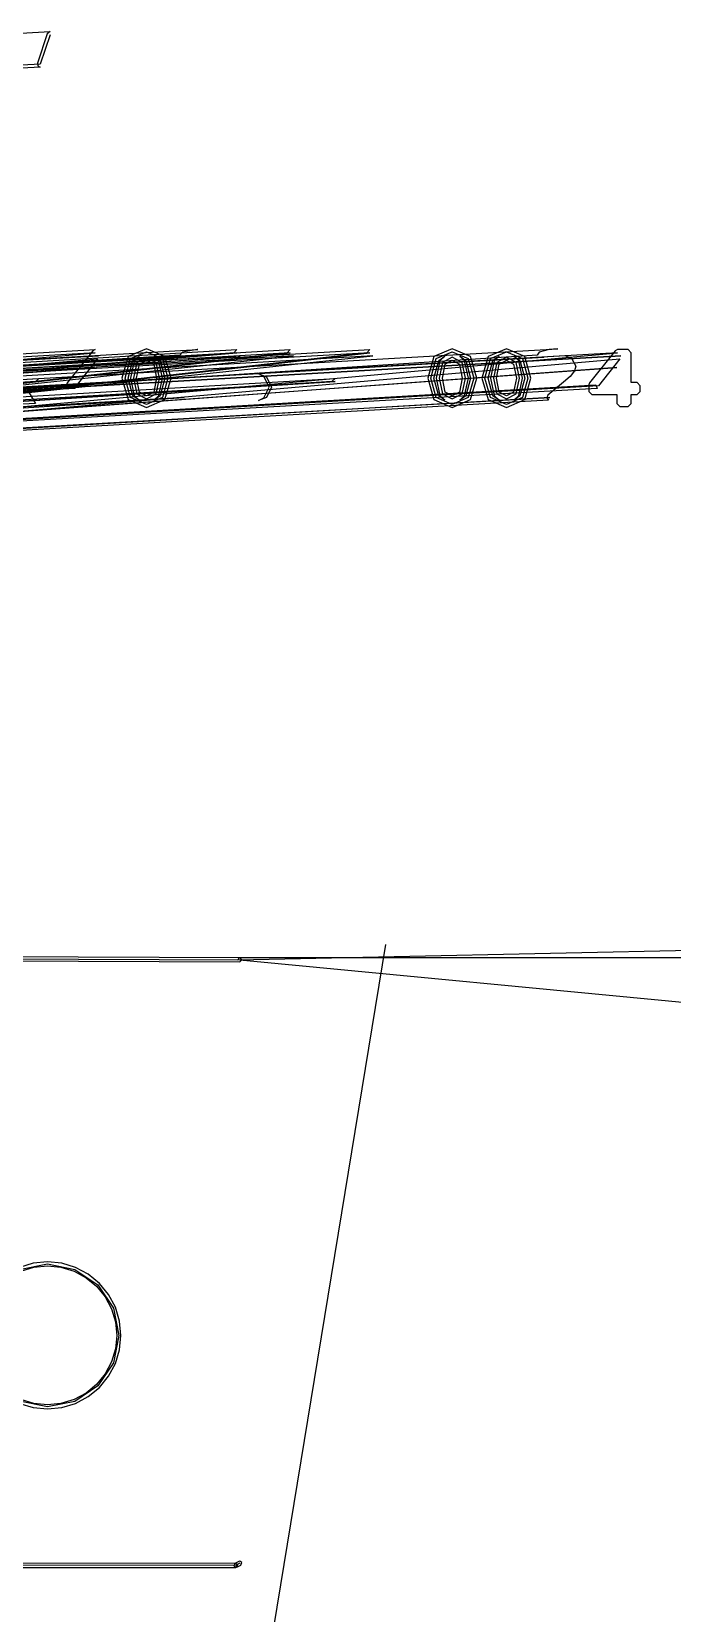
# Model space of a CAD drawing. Extents: x 0 to 334, y -361 to 120.
# Drawn here: x 166.82 to 182.44, y -1.04 to 37.49 of the extents above; entities that cross this region are included whole.
import ezdxf

# ---------------------------------------------------------------- set-up
doc = ezdxf.new("R2010")
doc.units = 0

msp = doc.modelspace()

# ---------------------------------------------------------------- linework, layer by layer
at = {"layer": 'Layer 1'}
for p, q in [((145.4483, 36.242086), (167.27141, 37.491082)), ((167.2, 37.439799), (166.96191, 36.725513)), ((167.27115, 37.416082), (167.03306, 36.701796)), ((167.27141, 37.491082), (167.2, 37.439799)), ((167.03306, 36.701796), (145.829, 35.4528)), ((167.03306, 36.626796), (145.829, 35.3778)), ((166.96191, 36.725513), (166.972222, 36.657946)), ((166.972222, 36.657946), (167.03306, 36.626796)), ((145.922, 27.6391), (168.3743, 29.670297)), ((146.808, 28.4963), (168.3743, 29.745297)), ((168.3743, 29.670297), (146.808, 28.4213)), ((149.255, 28.4963), (170.87374, 29.745302)), ((171.75313, 29.670304), (149.93, 27.8012)), ((150.00483, 27.801145), (171.82813, 29.670302)), ((150.808, 28.4963), (171.82813, 29.745304)), ((171.82813, 29.670302), (150.808, 28.4213)), ((173.053, 29.670304), (151.23, 27.1868)), ((151.305, 27.1868), (173.128, 29.670304)), ((152.174, 28.4963), (173.128, 29.745304)), ((173.128, 29.670304), (152.174, 28.4213)), ((174.99521, 29.670304), (153.172, 27.1868)), ((153.247, 27.1868), (175.07021, 29.670304)), ((153.5223, 28.496323), (175.07021, 29.745304)), ((175.07021, 29.670304), (153.523, 28.4213)), ((157.82538, 28.518611), (179.64863, 29.76763)), ((158.657, 27.6391), (181.1096, 29.670305)), ((181.1096, 29.670305), (159.544, 28.4213)), ((168.31586, 29.717305), (167.6867, 28.935131)), ((168.3743, 29.745297), (168.31586, 29.717305)), ((169.62352, 29.767622), (169.17644, 29.575602)), ((169.23447, 29.528084), (169.62352, 29.692622)), ((170.0696, 29.575575), (169.62352, 29.767622)), ((169.62352, 29.767622), (169.62352, 29.767622)), ((169.62352, 29.692622), (170.01155, 29.528084)), ((169.62352, 29.692622), (169.62352, 29.692622)), ((170.49987, 29.684775), (170.43705, 29.610771)), ((170.86156, 29.744306), (170.49987, 29.684775)), ((170.87374, 29.745302), (170.86156, 29.744306)), ((171.82813, 29.745304), (171.75313, 29.670304)), ((173.128, 29.745304), (173.053, 29.670304)), ((175.07021, 29.745304), (174.99521, 29.670304)), ((177.07827, 29.767629), (176.6312, 29.575611)), ((176.68922, 29.528091), (177.07827, 29.692629)), ((177.52436, 29.575583), (177.07827, 29.767629)), ((177.07827, 29.767629), (177.07827, 29.767629)), ((177.07827, 29.692629), (177.46631, 29.528091)), ((177.07827, 29.692629), (177.07827, 29.692629)), ((178.39841, 29.767629), (177.95134, 29.575611)), ((178.00936, 29.528091), (178.39841, 29.692629)), ((178.84449, 29.575582), (178.39841, 29.767629)), ((178.39841, 29.767629), (178.39841, 29.767629)), ((178.39841, 29.692629), (178.78644, 29.528091)), ((178.39841, 29.692629), (178.39841, 29.692629)), ((179.19772, 29.682044), (179.14608, 29.610774)), ((179.4379, 29.745607), (179.19772, 29.682044)), ((179.43791, 29.745607), (179.4379, 29.745607)), ((179.64863, 29.76763), (179.43791, 29.745607)), ((181.05116, 29.717313), (180.42199, 28.935139)), ((181.1096, 29.745305), (181.05116, 29.717313)), ((181.367, 29.7453), (181.1096, 29.745305)), ((181.442, 29.6703), (181.367, 29.7453)), ((181.442, 28.9408), (181.442, 29.6703)), ((146.242, 27.6918), (168.353, 29.307579)), ((168.353, 29.307579), (146.53, 27.6918)), ((146.605, 27.6168), (168.428, 29.524777)), ((146.63049, 28.34632), (168.45349, 29.595297)), ((168.45349, 29.595297), (146.733, 28.3463)), ((170.43705, 29.610771), (148.614, 28.2096)), ((148.764, 28.2981), (170.87987, 29.595302)), ((170.87987, 29.595302), (149.18, 28.3463)), ((150.07957, 27.903707), (171.90313, 29.595304)), ((171.90313, 29.595304), (150.156, 28.3463)), ((151.38, 27.2618), (173.203, 29.595304)), ((173.203, 29.595304), (151.473, 28.3463)), ((153.322, 27.2618), (175.14521, 29.595304)), ((175.14521, 29.595304), (153.482, 28.3463)), ((179.14608, 29.610774), (157.323, 28.1931)), ((179.29608, 29.554621), (157.473, 28.3067)), ((157.48843, 28.311282), (179.31151, 29.560337)), ((157.99753, 28.351854), (179.82048, 29.600893)), ((158.977, 27.6918), (181.08829, 29.307584)), ((181.08829, 29.307584), (159.265, 27.6918)), ((159.34, 27.6168), (181.16329, 29.524785)), ((159.36549, 28.34632), (181.18878, 29.595305)), ((181.18878, 29.595305), (159.469, 28.3463)), ((168.428, 29.524777), (167.91129, 28.865799)), ((169.17639, 29.575533), (169.02573, 29.051834)), ((169.10073, 29.051834), (169.23447, 29.528084)), ((169.17573, 29.051834), (169.29253, 29.480602)), ((169.17644, 29.575602), (169.17639, 29.575533)), ((169.32181, 29.472733), (169.2314, 29.051834)), ((169.29253, 29.480602), (169.44344, 29.58935)), ((169.38542, 29.432999), (169.3064, 29.051834)), ((169.32192, 29.472913), (169.32181, 29.472733)), ((169.44344, 29.58935), (169.32192, 29.472913)), ((169.3814, 29.051834), (169.44898, 29.393184)), ((169.62352, 29.56033), (169.38542, 29.432999)), ((169.44344, 29.58935), (169.44344, 29.58935)), ((169.44898, 29.393184), (169.62352, 29.48533)), ((169.86161, 29.432999), (169.62352, 29.56033)), ((169.62352, 29.56033), (169.62352, 29.56033)), ((169.62352, 29.48533), (169.79789, 29.393448)), ((169.62352, 29.48533), (169.62352, 29.48533)), ((169.79789, 29.393448), (169.79823, 29.392902)), ((169.79823, 29.392902), (169.86664, 29.051834)), ((169.80522, 29.588673), (169.95335, 29.48078)), ((169.92515, 29.472843), (169.80522, 29.588673)), ((169.80522, 29.588673), (169.80522, 29.588673)), ((169.94164, 29.051834), (169.86161, 29.432999)), ((170.01664, 29.051834), (169.92515, 29.472843)), ((169.95335, 29.48078), (169.95364, 29.480421)), ((169.95364, 29.480421), (170.0713, 29.051834)), ((170.01155, 29.528084), (170.1463, 29.051834)), ((170.2213, 29.051834), (170.0696, 29.575575)), ((176.63114, 29.575538), (176.48049, 29.051841)), ((176.55549, 29.051841), (176.68922, 29.528091)), ((176.63049, 29.051841), (176.74728, 29.480609)), ((176.6312, 29.575611), (176.63114, 29.575538)), ((176.77657, 29.47274), (176.68616, 29.051841)), ((176.74728, 29.480609), (176.89821, 29.58936)), ((176.84018, 29.433006), (176.76116, 29.051841)), ((176.77668, 29.47292), (176.77657, 29.47274)), ((176.89821, 29.58936), (176.77668, 29.47292)), ((176.83616, 29.051841), (176.90374, 29.393191)), ((177.07827, 29.560337), (176.84018, 29.433006)), ((176.89821, 29.58936), (176.89821, 29.58936)), ((176.90374, 29.393191), (177.07827, 29.485337)), ((177.31636, 29.433006), (177.07827, 29.560337)), ((177.07827, 29.560337), (177.07827, 29.560337)), ((177.07827, 29.485337), (177.25263, 29.393458)), ((177.07827, 29.485337), (177.07827, 29.485337)), ((177.25263, 29.393458), (177.25298, 29.392905)), ((177.25298, 29.392905), (177.3214, 29.051841)), ((177.25998, 29.588677), (177.40811, 29.480785)), ((177.3799, 29.47285), (177.25998, 29.588677)), ((177.25998, 29.588677), (177.25998, 29.588677)), ((177.3964, 29.051841), (177.31636, 29.433006)), ((177.4714, 29.051841), (177.3799, 29.47285)), ((177.40811, 29.480785), (177.4084, 29.480428)), ((177.4084, 29.480428), (177.52606, 29.051841)), ((177.46631, 29.528091), (177.60106, 29.051841)), ((177.67606, 29.051841), (177.52436, 29.575583)), ((177.95128, 29.57554), (177.80062, 29.051841)), ((177.87562, 29.051841), (178.00936, 29.528091)), ((177.95062, 29.051841), (178.06742, 29.480608)), ((177.95134, 29.575611), (177.95128, 29.57554)), ((178.09671, 29.472743), (178.00629, 29.051841)), ((178.06742, 29.480608), (178.21835, 29.58936)), ((178.16032, 29.433006), (178.08129, 29.051841)), ((178.09682, 29.47292), (178.09671, 29.472743)), ((178.21835, 29.58936), (178.09682, 29.47292)), ((178.15629, 29.051841), (178.22388, 29.393189)), ((178.39841, 29.560337), (178.16032, 29.433006)), ((178.21835, 29.58936), (178.21835, 29.58936)), ((178.22388, 29.393189), (178.39841, 29.485337)), ((178.6365, 29.433006), (178.39841, 29.560337)), ((178.39841, 29.560337), (178.39841, 29.560337)), ((178.39841, 29.485337), (178.57278, 29.393455)), ((178.39841, 29.485337), (178.39841, 29.485337)), ((178.57278, 29.393455), (178.57312, 29.392905)), ((178.57312, 29.392905), (178.64154, 29.051841)), ((178.58011, 29.58868), (178.72824, 29.480787)), ((178.70004, 29.472851), (178.58011, 29.58868)), ((178.58011, 29.58868), (178.58011, 29.58868)), ((178.71654, 29.051841), (178.6365, 29.433006)), ((178.79154, 29.051841), (178.70004, 29.472851)), ((178.72824, 29.480787), (178.72853, 29.480428)), ((178.72853, 29.480428), (178.84619, 29.051841)), ((178.78644, 29.528091), (178.92119, 29.051841)), ((178.99619, 29.051841), (178.84449, 29.575582)), ((179.31151, 29.560337), (179.29608, 29.554621)), ((179.82048, 29.600893), (179.98107, 29.534871)), ((179.98107, 29.534871), (180.08831, 29.340403)), ((180.08831, 29.340403), (180.06122, 29.230138)), ((181.16329, 29.524785), (180.64659, 28.865807)), ((166.92142, 28.967498), (145.098, 27.5829)), ((145.173, 27.5829), (166.99642, 28.967498)), ((145.719, 27.7935), (166.99642, 29.042498)), ((166.99642, 28.967498), (145.719, 27.7185)), ((174.14416, 28.967505), (152.321, 27.5829)), ((152.396, 27.5829), (174.21916, 28.967505)), ((152.942, 27.7935), (174.21916, 29.042505)), ((174.21916, 28.967505), (152.942, 27.7185)), ((166.99642, 29.042498), (166.92142, 28.967498)), ((167.6867, 28.935131), (167.67014, 28.888123)), ((169.02573, 29.051834), (169.17627, 28.528278)), ((169.23447, 28.575584), (169.10073, 29.051834)), ((169.29253, 28.623065), (169.17573, 29.051834)), ((169.2314, 29.051834), (169.32169, 28.631121)), ((169.3064, 29.051834), (169.38542, 28.670669)), ((169.44898, 28.710482), (169.3814, 29.051834)), ((169.86664, 29.051834), (169.79811, 28.71058)), ((169.86161, 28.670669), (169.94164, 29.051834)), ((169.92518, 28.630877), (170.01664, 29.051834)), ((170.0713, 29.051834), (169.95353, 28.623104)), ((170.1463, 29.051834), (170.01155, 28.575584)), ((170.06961, 28.528102), (170.2213, 29.051834)), ((172.32402, 29.167801), (172.54948, 29.079111)), ((172.48045, 29.096555), (172.32402, 29.167801)), ((172.32402, 29.167801), (172.32402, 29.167801)), ((172.61335, 28.831906), (172.48045, 29.096555)), ((172.54948, 29.079111), (172.668, 28.831906)), ((174.21916, 29.042505), (174.14416, 28.967505)), ((176.48049, 29.051841), (176.63102, 28.528287)), ((176.68922, 28.575591), (176.55549, 29.051841)), ((176.74728, 28.623072), (176.63049, 29.051841)), ((176.68616, 29.051841), (176.77645, 28.631128)), ((176.76116, 29.051841), (176.84018, 28.670676)), ((176.90374, 28.710489), (176.83616, 29.051841)), ((177.3214, 29.051841), (177.25286, 28.71059)), ((177.31636, 28.670676), (177.3964, 29.051841)), ((177.37994, 28.630889), (177.4714, 29.051841)), ((177.52606, 29.051841), (177.40829, 28.623111)), ((177.60106, 29.051841), (177.46631, 28.575591)), ((177.52437, 28.528108), (177.67606, 29.051841)), ((177.80062, 29.051841), (177.95116, 28.528285)), ((178.00936, 28.575591), (177.87562, 29.051841)), ((178.06742, 28.623073), (177.95062, 29.051841)), ((178.00629, 29.051841), (178.0966, 28.631125)), ((178.08129, 29.051841), (178.16032, 28.670676)), ((178.22388, 28.71049), (178.15629, 29.051841)), ((178.64154, 29.051841), (178.573, 28.71059)), ((178.6365, 28.670676), (178.71654, 29.051841)), ((178.70007, 28.630884), (178.79154, 29.051841)), ((178.84619, 29.051841), (178.72842, 28.623111)), ((178.92119, 29.051841), (178.78644, 28.575591)), ((178.8445, 28.528109), (178.99619, 29.051841)), ((179.79176, 28.953727), (179.40915, 28.63405)), ((179.94892, 29.089083), (179.79176, 28.953727)), ((180.06098, 29.229676), (179.94892, 29.089083)), ((180.06122, 29.230138), (180.06098, 29.229676)), ((180.42199, 28.935139), (180.40543, 28.888131)), ((181.583, 28.9408), (181.442, 28.9408)), ((181.658, 28.8658), (181.583, 28.9408)), ((167.67014, 28.888123), (145.847, 27.4779)), ((145.997, 27.6127), (167.83876, 28.884845)), ((167.87205, 28.801893), (145.997, 27.5529)), ((167.91129, 28.865799), (146.605, 27.6168)), ((148.718, 27.1868), (170.54143, 28.576412)), ((170.54143, 28.576412), (149.053, 27.3274)), ((157.63407, 27.327445), (179.45715, 28.576419)), ((179.45715, 28.576419), (158.348, 27.3274)), ((158.732, 27.6127), (180.57406, 28.88487)), ((180.60735, 28.801901), (158.732, 27.5529)), ((180.64659, 28.865807), (159.34, 27.6168)), ((166.71172, 28.773195), (166.91942, 28.435851)), ((167.83876, 28.884845), (167.87205, 28.801893)), ((169.17627, 28.528278), (169.17656, 28.527923)), ((169.17656, 28.527923), (169.62352, 28.336873)), ((169.62352, 28.411873), (169.23447, 28.575584)), ((169.44295, 28.515174), (169.29253, 28.623065)), ((169.32169, 28.631121), (169.32204, 28.630568)), ((169.32204, 28.630568), (169.44295, 28.515174)), ((169.38542, 28.670669), (169.62352, 28.544165)), ((169.62352, 28.619165), (169.44898, 28.710482)), ((169.798, 28.710406), (169.62352, 28.619165)), ((169.62352, 28.544165), (169.86161, 28.670669)), ((170.01155, 28.575584), (169.62352, 28.411873)), ((169.62352, 28.336873), (170.06961, 28.528102)), ((169.79811, 28.71058), (169.798, 28.710406)), ((169.80573, 28.515856), (169.92518, 28.630877)), ((169.95347, 28.623031), (169.80573, 28.515856)), ((169.95353, 28.623104), (169.95347, 28.623031)), ((171.8393, 28.524232), (171.83996, 28.524026)), ((171.8393, 28.52417), (171.8393, 28.524232)), ((171.83996, 28.524026), (171.8393, 28.52417)), ((172.54696, 28.582534), (172.3512, 28.503527)), ((172.3512, 28.503527), (172.48045, 28.567257)), ((172.48045, 28.567257), (172.61335, 28.831906)), ((172.668, 28.831906), (172.54696, 28.582534)), ((176.63102, 28.528287), (176.63131, 28.527928)), ((176.63131, 28.527928), (177.07827, 28.33688)), ((177.07827, 28.41188), (176.68922, 28.575591)), ((176.89771, 28.515179), (176.74728, 28.623072)), ((176.77645, 28.631128), (176.7768, 28.630575)), ((176.7768, 28.630575), (176.89771, 28.515179)), ((176.84018, 28.670676), (177.07827, 28.544172)), ((177.07827, 28.619172), (176.90374, 28.710489)), ((177.25275, 28.71041), (177.07827, 28.619172)), ((177.07827, 28.544172), (177.31636, 28.670676)), ((177.46631, 28.575591), (177.07827, 28.41188)), ((177.07827, 28.33688), (177.52437, 28.528108)), ((177.25286, 28.71059), (177.25275, 28.71041)), ((177.26049, 28.515866), (177.37994, 28.630889)), ((177.40823, 28.62304), (177.26049, 28.515866)), ((177.40829, 28.623111), (177.40823, 28.62304)), ((177.95116, 28.528285), (177.95145, 28.527928)), ((177.95145, 28.527928), (178.39841, 28.33688)), ((178.39841, 28.41188), (178.00936, 28.575591)), ((178.21785, 28.515179), (178.06742, 28.623073)), ((178.0966, 28.631125), (178.09694, 28.630575)), ((178.09694, 28.630575), (178.21785, 28.515179)), ((178.16032, 28.670676), (178.39841, 28.544172)), ((178.39841, 28.619172), (178.22388, 28.71049)), ((178.57289, 28.710413), (178.39841, 28.619172)), ((178.39841, 28.544172), (178.6365, 28.670676)), ((178.78644, 28.575591), (178.39841, 28.41188)), ((178.39841, 28.33688), (178.8445, 28.528109)), ((178.573, 28.71059), (178.57289, 28.710413)), ((178.58062, 28.515863), (178.70007, 28.630884)), ((178.72836, 28.623038), (178.58062, 28.515863)), ((178.72842, 28.623111), (178.72836, 28.623038)), ((179.40915, 28.63405), (179.38249, 28.569401)), ((179.38249, 28.569401), (179.42074, 28.510859)), ((180.40543, 28.888131), (180.406, 28.7269)), ((180.406, 28.7269), (180.481, 28.6519)), ((180.481, 28.6519), (181.089, 28.6519)), ((180.57406, 28.88487), (180.60735, 28.801901)), ((181.089, 28.6519), (181.089, 28.4358)), ((181.442, 28.4358), (181.442, 28.6519)), ((181.442, 28.6519), (181.583, 28.6519)), ((181.583, 28.6519), (181.658, 28.7269)), ((181.658, 28.7269), (181.658, 28.8658)), ((166.91942, 28.435851), (144.876, 27.1868)), ((179.42074, 28.510859), (157.463, 27.2618)), ((181.089, 28.4358), (181.164, 28.3608)), ((181.164, 28.3608), (181.367, 28.3608)), ((181.367, 28.3608), (181.442, 28.4358)), ((171.85041, 14.88219), (325.05, 18.1494)), ((161.56, -69.2549), (175.46, 15.2522)), ((159.5998, 14.88219), (171.8998, 14.83219)), ((159.6, 14.93219), (171.9, 14.88219)), ((171.90021, 14.93219), (159.60021, 14.98219)), ((171.865055, 14.917545), (171.85041, 14.88219)), ((171.90041, 14.93219), (171.865055, 14.917545)), ((171.8998, 14.83219), (171.95, 14.881987)), ((171.95, 14.881987), (171.90021, 14.93219)), ((325.1, 14.9322), (171.90041, 14.93219)), ((171.90041, 14.88219), (325.1, 0.182197)), ((166.85911, 7.489179), (166.52305, 7.387237)), ((166.530758, 7.336748), (167.20859, 7.4736)), ((166.56132, 7.294849), (166.87862, 7.3911)), ((167.20859, 7.5236), (166.85911, 7.489179)), ((166.87862, 7.3911), (167.20859, 7.4236)), ((167.55808, 7.489179), (167.20859, 7.5236)), ((167.20859, 7.5236), (167.20859, 7.5236)), ((167.20859, 7.4736), (167.874999, 7.341043)), ((167.20859, 7.4236), (167.53857, 7.3911)), ((167.20859, 7.4236), (167.20859, 7.4236)), ((167.53857, 7.3911), (167.85587, 7.294849)), ((167.89413, 7.387237), (167.55808, 7.489179)), ((167.874999, 7.341043), (168.439953, 6.963553)), ((168.20384, 7.221693), (167.89413, 7.387237)), ((167.85587, 7.294849), (168.14829, 7.138547)), ((168.14829, 7.138547), (168.4046, 6.928198)), ((168.47531, 6.998909), (168.20384, 7.221693)), ((168.439953, 6.963553), (168.817443, 6.398599)), ((168.69809, 6.727445), (168.47531, 6.998909)), ((168.4046, 6.928198), (168.61495, 6.671888)), ((168.61495, 6.671888), (168.77125, 6.379466)), ((168.86364, 6.417735), (168.69809, 6.727445)), ((168.77125, 6.379466), (168.8675, 6.06217)), ((168.817443, 6.398599), (168.95, 5.73219)), ((168.96558, 6.081679), (168.86364, 6.417735)), ((168.8675, 6.06217), (168.9, 5.732193)), ((169, 5.732193), (168.96558, 6.081679)), ((168.8675, 5.402216), (168.77125, 5.08492)), ((168.95, 5.73219), (168.817443, 5.065781)), ((168.9, 5.732193), (168.8675, 5.402216)), ((168.95, 5.73219), (168.95, 5.73219)), ((168.96558, 5.382707), (169, 5.732193)), ((168.817443, 5.065781), (168.439953, 4.500827)), ((168.77125, 5.08492), (168.61495, 4.792498)), ((168.69809, 4.736941), (168.86364, 5.046651)), ((168.86364, 5.046651), (168.96558, 5.382707)), ((168.61495, 4.792498), (168.4046, 4.536188)), ((168.47531, 4.465477), (168.69809, 4.736941)), ((168.14829, 4.325839), (167.85587, 4.169537)), ((168.439953, 4.500827), (167.874999, 4.123337)), ((167.89413, 4.077149), (168.20384, 4.242693)), ((168.4046, 4.536188), (168.14829, 4.325839)), ((168.20384, 4.242693), (168.47531, 4.465477)), ((166.52305, 4.077149), (166.85911, 3.975207)), ((167.20859, 3.99078), (166.530758, 4.127632)), ((166.87862, 4.073286), (166.56132, 4.169537)), ((166.85911, 3.975207), (167.20859, 3.940786)), ((167.20859, 4.040786), (166.87862, 4.073286)), ((167.874999, 4.123337), (167.20859, 3.99078)), ((167.53857, 4.073286), (167.20859, 4.040786)), ((167.20859, 3.940786), (167.55808, 3.975207)), ((167.85587, 4.169537), (167.53857, 4.073286)), ((167.55808, 3.975207), (167.89413, 4.077149)), ((171.8, 0.182197), (0.049976, 0.0992)), ((171.80002, 0.132197), (0.05002, 0.0492)), ((0.050024, -0.0008), (171.8, 0.082197)), ((171.77759, 0.176918), (171.75523, 0.109836)), ((171.75523, 0.109836), (171.82231, 0.087476)), ((171.87759, 0.226918), (171.77759, 0.176918)), ((171.84997, 0.132221), (171.79995, 0.182197)), ((171.79995, 0.182197), (171.8, 0.182197)), ((171.89995, 0.182197), (171.79995, 0.132197)), ((171.8, 0.082197), (171.84997, 0.132221)), ((171.82231, 0.087476), (171.92231, 0.137476)), ((171.90002, 0.232197), (171.87759, 0.226918)), ((171.94467, 0.204558), (171.90002, 0.232197)), ((171.90002, 0.232197), (171.90002, 0.232197)), ((171.92231, 0.137476), (171.94467, 0.204558))]:
    msp.add_line(p, q, dxfattribs=at)

doc.saveas('drawing.dxf')
